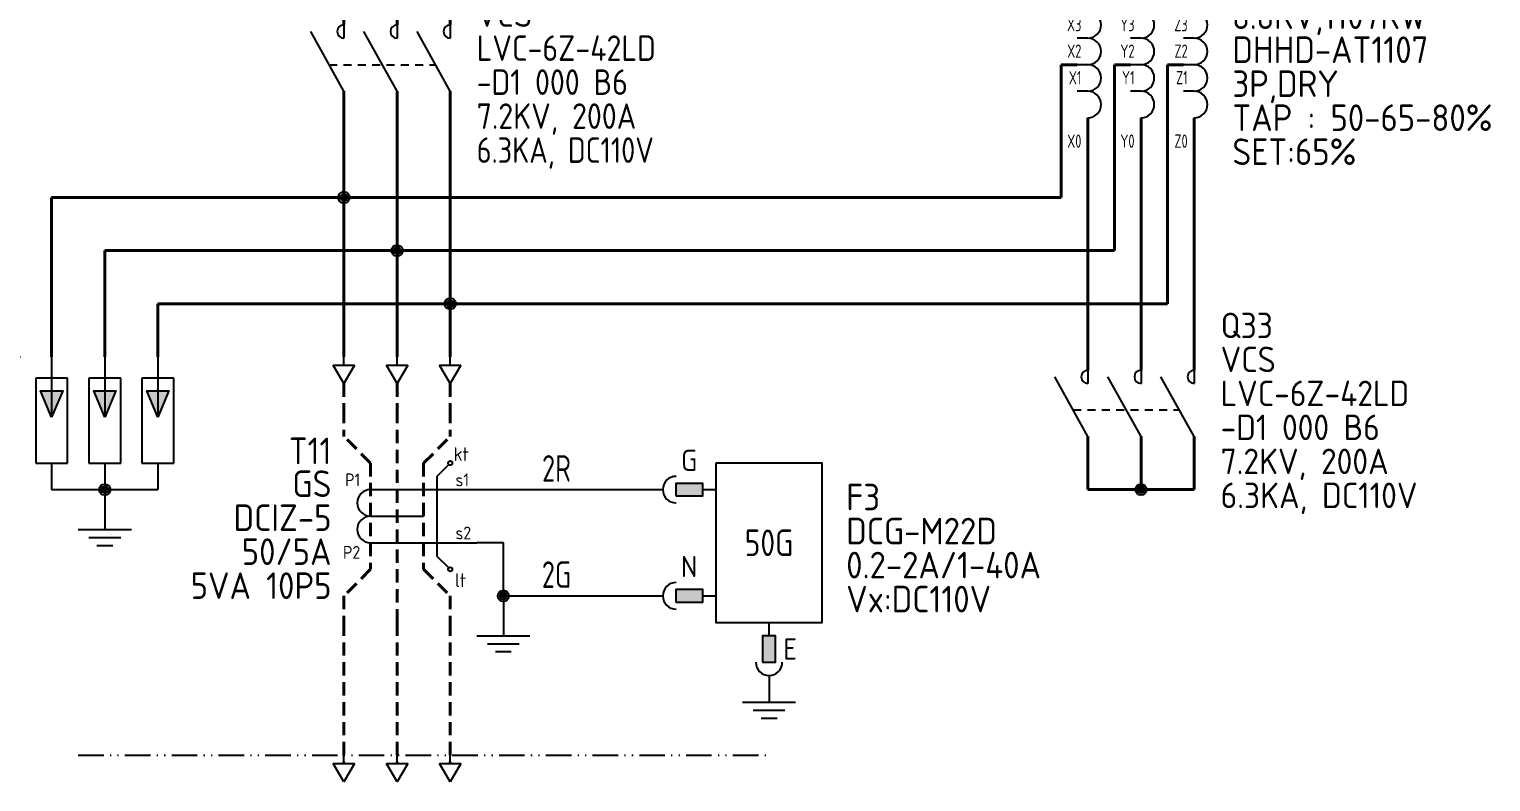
# Model space of a CAD drawing. Header units: millimetres. Extents: x 0 to 556, y 1 to 306.
# Drawn here: x 72.9 to 210.4, y 72.5 to 143.3 of the extents above; entities that cross this region are included whole.
import ezdxf
from ezdxf.enums import TextEntityAlignment as Align

# ---------------------------------------------------------------- set-up
doc = ezdxf.new("R2010")
doc.units = ezdxf.units.MM
for name, pattern in [('ACAD_ISO12W100', [21, 12, -3, 0, -3, 0, -3]), ('HIDDEN', [0.375, 0.25, -0.125]), ('JIS_02_0.7', [1.35, 0.75, -0.6])]:
    doc.linetypes.add(name, pattern=pattern)
doc.layers.add('BUS&POWER CABLE', color=2, linetype='Continuous', lineweight=40)
for name, color, linetype in [('MISC', 7, 'Continuous'), ('SYMS', 7, 'Continuous'), ('TAGS', 7, 'Continuous'), ('TERMS', 7, 'Continuous'), ('WIRE(DEFAULT)', 7, 'Continuous'), ('WIRE_GREEN', 3, 'Continuous'), ('WIREFIXED', 7, 'Continuous')]:
    doc.layers.add(name, color=color, linetype=linetype)
doc.styles.get("Standard").update_dxf_attribs({"font": 'txt.shx', "height": 2.4, "bigfont": 'whgtxt.shx'})
doc.styles.add('WD', font='ISOCP2.shx')
doc.styles.add('WD_IEC', font='ISOCP2.shx', dxfattribs={"width": 1.1, "height": 2.4, "bigfont": 'whgtxt.shx'})

# ---------------------------------------------------------------- blocks, each defined once
blk = doc.blocks.new('VONF2N')
for p, q in [((0, -2.5), (-1, -0.768)), ((-1, -0.768), (1, -0.768)), ((1, -0.768), (0, -2.5))]:
    blk.add_line(p, q)
at = {"flags": 128}
blk.add_lwpolyline([(0, -0.768), (0, 0)], dxfattribs=at)
at = {"lineweight": 0, "flags": 128}
blk.add_lwpolyline([(1, -0.768), (0, -2.5)], dxfattribs=at)
at = {"style": 'WD', "flags": 1}
for tag, p in [('X2TERM01', (0, -0.768)), ('X8TERM02', (0, -2.5))]:
    blk.add_attdef(tag, p, '', height=0.08, dxfattribs=at)
blk = doc.blocks.new('VGND2')
at = {"color": 3}
for p, q in [((0, 0), (0, -1.25)), ((-2.5, -1.25), (2.5, -1.25)), ((-1.5, -2), (1.5, -2)), ((-0.75, -2.75), (0.75, -2.75))]:
    blk.add_line(p, q, dxfattribs=at)
at = {"style": 'WD_IEC'}
for tag, p in [('INST', (-4.14, 0.1)), ('LOC', (-4.14, -3.4))]:
    blk.add_attdef(tag, text='', height=2.5, dxfattribs=at).set_placement(p, align=Align.RIGHT)
at = {"style": 'WD_IEC', "flags": 1}
blk.add_attdef('X2TERM01', (0, 0), '', height=0.32, dxfattribs=at)
at = {"color": 3, "style": 'WD_IEC', "flags": 1}
blk.add_attdef('TAG1', text='', height=2.4, dxfattribs=at).set_placement((-2.47, -6.6), align=Align.RIGHT)
blk = doc.blocks.new('WD_WNH')
at = {"linetype": 'Continuous', "style": 'WD_IEC', "width": 0.8}
blk.add_attdef('WIRENO', text='', height=2.5, dxfattribs=at).set_placement((0, 0.75), align=Align.CENTER)
at = {"style": 'WD_IEC', "flags": 1}
for tag, p in [('W08USER', (0, 0.375)), ('W04USER', (0, 0.875)), ('W05USER', (0, 0.75)), ('W09USER', (0, 0.25)), ('W03USER', (0, 1)), ('W06USER', (0, 0.625)), ('W07USER', (0, 0.5)), ('W02USER', (0, 1.125)), ('W01USER', (0, 1.25)), ('W10USER', (0, 0.125))]:
    blk.add_attdef(tag, text='', height=0.08, dxfattribs=at).set_placement(p, align=Align.CENTER)
blk = doc.blocks.new('WDDOT')
for radius in [0.529, 0.33, 0.164]:
    blk.add_circle((0, 0), radius)
blk = doc.blocks.new('VG21_OCR12_S')
for p, q in [((-12.5, 5), (-10, 5)), ((-6.25, 5), (-5, 5)), ((-12.5, -5), (-10, -5)), ((-6.25, -5), (-5, -5)), ((0, -8.75), (0, -7.5))]:
    blk.add_line(p, q)
for points in [[(-5, 7.5), (-5, -7.5), (5, -7.5), (5, 7.5)], [(-8.75, 4.38), (-8.75, 5.62), (-6.25, 5.62), (-6.25, 4.38)], [(-8.75, -5.62), (-8.75, -4.38), (-6.25, -4.38), (-6.25, -5.62)], [(-0.62, -11.25), (0.62, -11.25), (0.62, -8.75), (-0.62, -8.75)]]:
    blk.add_lwpolyline(points, close=True)
for centre, start, end in [((-8.75, 5), 90, 270), ((-8.75, -5), 90, 270), ((0, -11.25), 180, 0)]:
    blk.add_arc(centre, 1.25, start, end)
for points in [[(-6.25, 4.38), (-8.75, 4.38), (-6.25, 5.62), (-8.75, 5.62)], [(-6.25, -5.62), (-8.75, -5.62), (-6.25, -4.38), (-8.75, -4.38)], [(-0.62, -8.75), (-0.62, -11.25), (0.62, -8.75), (0.62, -11.25)]]:
    blk.add_solid(points)
at = {"linetype": 'Continuous', "style": 'WD'}
for tag, p in [('TERM01', (-6.75, 6.76)), ('TERM02', (-6.75, -3.24))]:
    blk.add_attdef(tag, text='', height=2, dxfattribs=at).set_placement(p, align=Align.RIGHT)
at = {"style": 'WD', "flags": 1}
for tag, p in [('X4TERM01', (-12.5, 5)), ('X4TERM02', (-12.5, -5))]:
    blk.add_attdef(tag, p, '', height=0.32, rotation=90, dxfattribs=at)
at = {"style": 'WD'}
for tag, p in [('TAG1', (7.26, 2.3)), ('RATING11', (7.26, -0.9)), ('RATING1', (7.26, -4.1)), ('RATING2', (7.26, -7.3))]:
    blk.add_attdef(tag, text='', height=2.5, dxfattribs=at).set_placement(p, align=Align.BOTTOM_LEFT)
at = {"style": 'WD', "width": 0.9}
blk.add_attdef('RATING12', text='', height=2.5, dxfattribs=at).set_placement((0, 0), align=Align.MIDDLE_CENTER)
at = {"style": 'WD', "flags": 1}
for tag, p in [('INST', (-5.58, -9.5)), ('LOC', (-5.62, -10.86)), ('CAT', (-5.6, -12.2)), ('FAMILY', (-5.5, -13.59)), ('MFG', (-5.56, -14.99)), ('ASSYCODE', (-5.62, -16.36))]:
    blk.add_attdef(tag, text='', height=1, dxfattribs=at).set_placement(p, align=Align.RIGHT)
at = {"linetype": 'Continuous', "style": 'WD'}
blk.add_attdef('TERM03', (1.34, -11), '', height=2, dxfattribs=at)
at = {"style": 'WD', "flags": 1}
blk.add_attdef('X8TERM03', (0, -12.5), '', height=0.32, dxfattribs=at)
blk = doc.blocks.new('VE11_SA1')
h = blk.add_hatch(color=7)
h.set_gradient(color1=(255, 255, 255), one_color=1, tint=1)
h.paths.add_polyline_path([(0, -5.67), (-1.04, -3.2), (1.04, -3.2)])
for p, q in [((0, 0), (0, -5.67)), ((1.5, -2), (-1.5, -2)), ((-1.5, -2), (-1.5, -10)), ((1.5, -10), (1.5, -2)), ((-1.5, -10), (1.5, -10)), ((0, -10), (0, -11))]:
    blk.add_line(p, q)
blk.add_lwpolyline([(0, -5.67), (-1.04, -3.2), (1.04, -3.2)], close=True)
at = {"style": 'WD_IEC', "width": 1.1}
for tag, p in [('TAG1', (-2.82, 0.58)), ('RATING12', (-2.82, -2.62)), ('RATING11', (-2.82, -5.82)), ('RATING1', (-2.82, -9.02))]:
    blk.add_attdef(tag, text='', height=2.4, dxfattribs=at).set_placement(p, align=Align.MIDDLE_RIGHT)
at = {"flags": 1}
for tag, p, height, style in [('X2TERM01', (0, 0), 0.08, 'WD'), ('INST', (2.18, -5.15), 1, 'WD_IEC'), ('LOC', (2.18, -6.72), 1, 'WD_IEC'), ('FAMILY', (2.13, -8.37), 1, 'WD_IEC'), ('CAT', (2.13, -9.87), 1, 'WD_IEC'), ('X8TERM02', (0, -11), 0.08, 'WD'), ('MFG', (2.18, -11.16), 1, 'WD_IEC'), ('ASSYCODE', (2.18, -12.53), 1, 'WD_IEC')]:
    blk.add_attdef(tag, p, '', height=height, dxfattribs=dict(at, style=style))
blk = doc.blocks.new('VE12_SA1')
h = blk.add_hatch(color=7)
h.set_gradient(color1=(255, 255, 255), one_color=1, tint=1)
h.paths.add_polyline_path([(0, -5.67), (-1.04, -3.2), (1.04, -3.2)])
for p, q in [((0, 0), (0, -5.67)), ((1.5, -2), (-1.5, -2)), ((-1.5, -2), (-1.5, -10)), ((1.5, -10), (1.5, -2)), ((-1.5, -10), (1.5, -10)), ((0, -10), (0, -11))]:
    blk.add_line(p, q)
blk.add_lwpolyline([(0, -5.67), (-1.04, -3.2), (1.04, -3.2)], close=True)
at = {"style": 'WD_IEC', "flags": 1}
for tag, height, p in [('INST', 1, (-2.45, 1.83)), ('LOC', 1, (-2.6, 0.66)), ('TAG2', 2.5, (-2.63, -2.48)), ('RATING1', 2.5, (-2.63, -12.08))]:
    blk.add_attdef(tag, text='', height=height, dxfattribs=at).set_placement(p, align=Align.RIGHT)
at = {"flags": 1}
for tag, p, height, style in [('X2TERM01', (0, 0), 0.08, 'WD'), ('FAMILY', (2.13, -8.37), 1, 'WD_IEC'), ('CAT', (2.13, -9.87), 1, 'WD_IEC'), ('X8TERM02', (0, -11), 0.08, 'WD'), ('MFG', (2.18, -11.16), 1, 'WD_IEC'), ('ASSYCODE', (2.18, -12.53), 1, 'WD_IEC')]:
    blk.add_attdef(tag, p, '', height=height, dxfattribs=dict(at, style=style))
at = {"style": 'WD_IEC', "flags": 1}
for tag, width, p in [('RATING12', 0.8, (-2.63, -5.68)), ('RATING11', 0.78, (-2.63, -8.88))]:
    blk.add_attdef(tag, text='', height=2.5, dxfattribs=dict(at, width=width)).set_placement(p, align=Align.RIGHT)
blk = doc.blocks.new('VA22_VCST1')
at = {"color": 2, "lineweight": 40}
for p, q in [((-5, 6.25), (-5, 3.75)), ((0, 6.25), (0, 3.75)), ((5, 6.25), (5, 3.75)), ((-5, -2.5), (-5, -6.25)), ((0, -2.5), (0, -6.25)), ((5, -2.5), (5, -6.25))]:
    blk.add_line(p, q, dxfattribs=at)
for p, q in [((-5, -2.5), (-8.12, 3.12)), ((-5, 3.75), (-5, 2.5)), ((0, -2.5), (-3.12, 3.12)), ((0, 3.75), (0, 2.5)), ((5, -2.5), (1.88, 3.12)), ((5, 3.75), (5, 2.5))]:
    blk.add_line(p, q)
at = {"linetype": 'JIS_02_0.7'}
blk.add_line((-6.39, 0), (3.61, 0), dxfattribs=at)
for centre in [(-5, 3.12), (0, 3.12), (5, 3.12)]:
    blk.add_arc(centre, 0.625, 90, 270)
at = {"style": 'WD_IEC'}
for tag, p in [('TAG2', (7.49, 7.96)), ('RATING12', (7.49, 4.76)), ('RATING11', (7.49, 1.56)), ('RATING10', (7.49, -1.64)), ('RATING1', (7.49, -4.84)), ('RATING2', (7.49, -8.04))]:
    blk.add_attdef(tag, text='', height=2.4, dxfattribs=at).set_placement(p, align=Align.MIDDLE_LEFT)
at = {"style": 'WD', "flags": 1}
for tag, p, height in [('X2TERM01', (-5, 6.25), 0.08), ('X2TERM02', (0, 6.25), 0.08), ('X2TERM03', (5, 6.25), 0.08), ('X4LINK', (-6.39, 0), 0.01), ('X1LINK', (3.61, 0), 0.01), ('X8TERM04', (-5, -6.25), 0.08), ('X8TERM05', (0, -6.25), 0.08), ('X8TERM06', (5, -6.25), 0.08)]:
    blk.add_attdef(tag, p, '', height=height, dxfattribs=at)
at = {"style": 'WD_IEC', "flags": 1}
for tag, p in [('INST', (-6.99, -4.03)), ('LOC', (-7.02, -5.33)), ('FAMILY', (-6.9, -6.72)), ('WDTAGALT', (-6.95, -8.07))]:
    blk.add_attdef(tag, text='', height=1, dxfattribs=at).set_placement(p, align=Align.RIGHT)
blk = doc.blocks.new('VD11_ZCTT1')
at = {"color": 2, "linetype": 'HIDDEN', "lineweight": 40, "ltscale": 5}
for p, q in [((-5, 10), (-5, 7.5)), ((0, 10), (0, -10)), ((5, 10), (5, 7.5)), ((-2.5, 5), (-5, 7.5)), ((2.5, 5), (5, 7.5)), ((-2.5, 5), (-2.5, -5)), ((2.5, 5), (2.5, -5)), ((-2.5, -5), (-5, -7.5)), ((2.5, -5), (5, -7.5)), ((-5, -7.5), (-5, -10)), ((5, -7.5), (5, -10))]:
    blk.add_line(p, q, dxfattribs=at)
for p, q in [((4.86, 4.86), (3.75, 3.75)), ((3.75, 3.75), (3.75, -3.75)), ((-2.5, 2.5), (7.5, 2.5)), ((-2.5, 0), (2.5, 0)), ((-2.5, -2.5), (7.5, -2.5)), ((3.75, -3.75), (4.86, -4.86))]:
    blk.add_line(p, q)
for centre in [(5, 5), (5, -5)]:
    blk.add_circle(centre, 0.2)
for centre in [(-2.5, 1.25), (-2.5, -1.25)]:
    blk.add_arc(centre, 1.25, 90, 270)
at = {"flags": 1}
for tag, p, height, style in [('X2TERM05', (-5, 10), 0.08, 'WD'), ('X2TERM06', (0, 10), 0.08, 'WD'), ('X2TERM07', (5, 10), 0.08, 'WD'), ('X1TERM03', (7.5, 2.5), 0.08, 'WD'), ('X1TERM04', (7.5, -2.5), 0.08, 'WD'), ('INST', (6.21, -8.81), 1, 'WD_IEC'), ('LOC', (6.21, -10.06), 1, 'WD_IEC'), ('X8TERM08', (-5, -10), 0.08, 'WD'), ('X8TERM09', (0, -10), 0.08, 'WD'), ('X8TERM10', (5, -10), 0.08, 'WD'), ('FAMILY', (6.21, -11.31), 1, 'WD_IEC'), ('CAT', (6.21, -12.81), 1, 'WD_IEC'), ('MFG', (6.26, -14.1), 1, 'WD_IEC'), ('ASSYCODE', (6.26, -15.47), 1, 'WD_IEC'), ('DESC1', (6.2, -16.72), 1, 'WD_IEC'), ('DESC2', (6.2, -17.97), 1, 'WD_IEC'), ('DESC3', (6.2, -19.22), 1, 'WD_IEC')]:
    blk.add_attdef(tag, p, '', height=height, dxfattribs=dict(at, style=style))
at = {"style": 'WD_IEC'}
for tag, p in [('TAG1', (-6.17, 4.9)), ('RATING12', (-6.17, 1.81)), ('RATING11', (-6.17, -1.39)), ('RATING1', (-6.17, -4.59)), ('RATING2', (-6.17, -7.79))]:
    blk.add_attdef(tag, text='', height=2.5, dxfattribs=at).set_placement(p, align=Align.RIGHT)
at = {"linetype": 'Continuous', "style": 'WD'}
for tag, height, p in [('TERM05', 1.3, (5.32, 5.85)), ('TERM03', 1.2, (5.5, 3.42)), ('TERM04', 1.2, (5.5, -1.58)), ('TERM06', 1.3, (5.45, -6.03))]:
    blk.add_attdef(tag, text='', height=height, dxfattribs=at).set_placement(p, align=Align.MIDDLE_LEFT)
for tag, p in [('TERM01', (-3.46, 3.42)), ('TERM02', (-3.46, -3.4))]:
    blk.add_attdef(tag, text='', height=1.2, dxfattribs=at).set_placement(p, align=Align.MIDDLE_RIGHT)
blk = doc.blocks.new('VD61_AUTOTRT1')
at = {"color": 2, "lineweight": 40}
for p, q in [((-5, 10), (-5, 5)), ((0, 10), (0, 5)), ((5, 10), (5, 5)), ((-5, -5), (-5, -10)), ((0, -5), (0, -10)), ((5, -5), (5, -10))]:
    blk.add_line(p, q, dxfattribs=at)
for p, q in [((-5, 2.5), (-6, 2.5)), ((0, 2.5), (-1, 2.5)), ((5, 2.5), (4, 2.5)), ((-5, 0), (-6, 0)), ((0, 0), (-1, 0)), ((5, 0), (4, 0)), ((-5, -2.5), (-6, -2.5)), ((0, -2.5), (-1, -2.5)), ((5, -2.5), (4, -2.5))]:
    blk.add_line(p, q)
for centre in [(-5, 3.75), (0, 3.75), (5, 3.75), (-5, 1.25), (0, 1.25), (5, 1.25), (-5, -1.25), (0, -1.25), (5, -1.25), (-5, -3.75), (0, -3.75), (5, -3.75)]:
    blk.add_arc(centre, 1.25, 270, 90)
at = {"style": 'WD_IEC', "flags": 1}
for tag, p in [('INST', (8.94, 10.62)), ('LOC', (8.98, 9.45))]:
    blk.add_attdef(tag, p, '', height=1, dxfattribs=at)
at = {"flags": 1}
for tag, p in [('X2TERM01', (-5, 10)), ('X2TERM06', (0, 10)), ('X2TERM11', (5, 10)), ('X4TERM02', (-6, 2.5)), ('X4TERM07', (-1, 2.5)), ('X4TERM12', (4, 2.5)), ('X4TERM03', (-6, 0)), ('X4TERM08', (-1, 0)), ('X4TERM13', (4, 0)), ('X4TERM04', (-6, -2.5)), ('X4TERM09', (-1, -2.5)), ('X4TERM14', (4, -2.5)), ('X8TERM05', (-5, -10)), ('X8TERM10', (0, -10)), ('X8TERM15', (5, -10))]:
    blk.add_attdef(tag, p, '', height=0.08, dxfattribs=at)
at = {"style": 'WD_IEC', "width": 0.75}
for tag, p in [('TERM01', (-5.81, 7)), ('TERM06', (-0.81, 7)), ('TERM11', (4.19, 7)), ('TERM02', (-5.61, 3.15)), ('TERM07', (-0.61, 3.15)), ('TERM12', (4.39, 3.15)), ('TERM03', (-5.61, 0.65)), ('TERM08', (-0.61, 0.65)), ('TERM13', (4.39, 0.65)), ('TERM04', (-5.61, -1.85)), ('TERM09', (-0.61, -1.85)), ('TERM14', (4.39, -1.85)), ('TERM05', (-5.61, -7.82)), ('TERM10', (-0.61, -7.82)), ('TERM15', (4.39, -7.82))]:
    blk.add_attdef(tag, text='', height=1.25, dxfattribs=at).set_placement(p, align=Align.RIGHT)
at = {"style": 'WD_IEC'}
for tag, p in [('TAG1', (8.6, 6.45)), ('RATING1', (8.6, 3.36)), ('RATING11', (8.6, 0.16)), ('RATING2', (8.6, -3.04)), ('RATING3', (8.6, -6.24)), ('RATING4', (8.6, -9.44)), ('DESC1', (8.6, -12.64))]:
    blk.add_attdef(tag, p, '', height=2.5, dxfattribs=at)
at = {"style": 'WD_IEC', "flags": 1}
for tag, p in [('FAMILY', (-6.92, -10.38)), ('CAT', (-6.92, -11.88)), ('MFG', (-6.87, -13.16)), ('ASSYCODE', (-6.87, -14.53))]:
    blk.add_attdef(tag, text='', height=1, dxfattribs=at).set_placement(p, align=Align.RIGHT)

msp = doc.modelspace()

# ---------------------------------------------------------------- linework, layer by layer
at = {"linetype": 'ACAD_ISO12W100', "ltscale": 0.2}
msp.add_line((77.5, 75), (142.5, 75), dxfattribs=at)
at = {"layer": 'BUS&POWER CABLE'}
for p, q in [((170, 140), (170, 127.5)), ((170, 140), (171.5, 140)), ((175, 140), (175, 122.5)), ((176.5, 140), (175, 140)), ((180, 140), (180, 117.5)), ((180, 140), (181.5, 140)), ((102.5, 133.75), (102.5, 127.5)), ((107.5, 133.75), (107.5, 122.5)), ((112.5, 133.75), (112.5, 117.5)), ((172.5, 130), (172.5, 113.75)), ((177.5, 130), (177.5, 113.75)), ((182.5, 130), (182.5, 113.75)), ((102.5, 127.5), (170, 127.5)), ((102.5, 127.5), (102.5, 112.5)), ((107.5, 122.5), (175, 122.5)), ((107.5, 122.5), (107.5, 112.5)), ((112.5, 117.5), (180, 117.5)), ((112.5, 117.5), (112.5, 112.5)), ((112.5, 117.5), (112.5, 115)), ((172.5, 101.25), (172.5, 100)), ((177.5, 100), (177.5, 101.25)), ((182.5, 100), (182.5, 101.25)), ((172.5, 100), (177.5, 100)), ((177.5, 100), (182.5, 100))]:
    msp.add_line(p, q, dxfattribs=at)
at = {"layer": 'BUS&POWER CABLE', "linetype": 'Continuous'}
for p, q in [((102.5, 127.5), (75, 127.5)), ((75, 127.5), (75, 112.5)), ((107.5, 122.5), (80, 122.5)), ((80, 122.5), (80, 112.5)), ((112.5, 117.5), (85, 117.5)), ((85, 117.5), (85, 112.5))]:
    msp.add_line(p, q, dxfattribs=at)
at = {"layer": 'BUS&POWER CABLE', "linetype": 'HIDDEN', "ltscale": 5}
for p, q in [((102.5, 110), (102.5, 107.5)), ((107.5, 110), (107.5, 107.5)), ((112.5, 110), (112.5, 107.5)), ((102.5, 87.5), (102.5, 74.23)), ((107.5, 87.5), (107.5, 74.23)), ((112.5, 87.5), (112.5, 74.23))]:
    msp.add_line(p, q, dxfattribs=at)
at = {"layer": 'WIRE(DEFAULT)'}
for p, q in [((115, 100), (130, 100)), ((152.5, 100), (152.5, 100)), ((117.5, 95), (115, 95)), ((117.5, 90), (117.5, 95)), ((117.5, 90), (130, 90)), ((117.5, 90), (117.5, 87.5))]:
    msp.add_line(p, q, dxfattribs=at)
at = {"layer": 'WIRE_GREEN', "linetype": 'Continuous'}
for p, q in [((75, 101.5), (75, 100)), ((80, 101.5), (80, 100)), ((85, 101.5), (85, 100)), ((75, 100), (85, 100)), ((80, 100), (80, 97.5))]:
    msp.add_line(p, q, dxfattribs=at)
at = {"layer": 'WIRE_GREEN'}
msp.add_line((142.5, 82.5), (142.5, 81.25), dxfattribs=at)

# ---------------------------------------------------------------- block references
at = {"layer": 'SYMS'}
ref = msp.add_blockref('VD61_AUTOTRT1', (177.5, 140), dxfattribs=at)
ref.add_attrib('TERM15', 'Z0', dxfattribs={"layer": 'TERMS', "height": 1.25, "style": 'WD_IEC', "width": 0.75}).set_placement((181.89, 132.18), align=Align.RIGHT)
ref.add_attrib('TERM10', 'Y0', dxfattribs={"layer": 'TERMS', "height": 1.25, "style": 'WD_IEC', "width": 0.75}).set_placement((176.89, 132.18), align=Align.RIGHT)
ref.add_attrib('TERM05', 'X0', dxfattribs={"layer": 'TERMS', "height": 1.25, "style": 'WD_IEC', "width": 0.75}).set_placement((171.89, 132.18), align=Align.RIGHT)
ref.add_attrib('TERM14', 'Z1', dxfattribs={"layer": 'TERMS', "height": 1.25, "style": 'WD_IEC', "width": 0.75}).set_placement((181.89, 138.15), align=Align.RIGHT)
ref.add_attrib('TERM09', 'Y1', dxfattribs={"layer": 'TERMS', "height": 1.25, "style": 'WD_IEC', "width": 0.75}).set_placement((176.89, 138.15), align=Align.RIGHT)
ref.add_attrib('TERM04', 'X1', dxfattribs={"layer": 'TERMS', "height": 1.25, "style": 'WD_IEC', "width": 0.75}).set_placement((171.89, 138.15), align=Align.RIGHT)
ref.add_attrib('TERM08', 'Y2', dxfattribs={"layer": 'TERMS', "height": 1.25, "style": 'WD_IEC', "width": 0.75}).set_placement((176.89, 140.65), align=Align.RIGHT)
ref.add_attrib('TERM03', 'X2', dxfattribs={"layer": 'TERMS', "height": 1.25, "style": 'WD_IEC', "width": 0.75}).set_placement((171.89, 140.65), align=Align.RIGHT)
ref.add_attrib('TERM13', 'Z2', dxfattribs={"layer": 'TERMS', "height": 1.25, "style": 'WD_IEC', "width": 0.75}).set_placement((181.89, 140.65), align=Align.RIGHT)
ref.add_attrib('TERM12', 'Z3', dxfattribs={"layer": 'TERMS', "height": 1.25, "style": 'WD_IEC', "width": 0.75}).set_placement((181.89, 143.15), align=Align.RIGHT)
ref.add_attrib('TERM07', 'Y3', dxfattribs={"layer": 'TERMS', "height": 1.25, "style": 'WD_IEC', "width": 0.75}).set_placement((176.89, 143.15), align=Align.RIGHT)
ref.add_attrib('TERM02', 'X3', dxfattribs={"layer": 'TERMS', "height": 1.25, "style": 'WD_IEC', "width": 0.75}).set_placement((171.89, 143.15), align=Align.RIGHT)
ref.add_attrib('TERM01', 'U', dxfattribs={"layer": 'TERMS', "height": 1.25, "style": 'WD_IEC', "width": 0.75}).set_placement((171.69, 147), align=Align.RIGHT)
ref.add_attrib('TERM06', 'V', dxfattribs={"layer": 'TERMS', "height": 1.25, "style": 'WD_IEC', "width": 0.75}).set_placement((176.69, 147), align=Align.RIGHT)
ref.add_attrib('TERM11', 'W', dxfattribs={"layer": 'TERMS', "height": 1.25, "style": 'WD_IEC', "width": 0.75}).set_placement((181.69, 147), align=Align.RIGHT)
ref.add_attrib('RATING4', 'SET:65%', (186.1, 130.56), dxfattribs={"layer": 'MISC', "height": 2.5, "style": 'WD_IEC'})
ref.add_attrib('RATING3', 'TAP : 50-65-80%', (186.1, 133.76), dxfattribs={"layer": 'MISC', "height": 2.5, "style": 'WD_IEC'})
ref.add_attrib('RATING2', '3P,DRY', (186.1, 136.96), dxfattribs={"layer": 'MISC', "height": 2.5, "style": 'WD_IEC'})
ref.add_attrib('RATING11', 'DHHD-AT1107', (186.1, 140.16), dxfattribs={"layer": 'MISC', "height": 2.5, "style": 'WD_IEC'})
ref.add_attrib('RATING1', '6.6KV,1107KW', (186.1, 143.36), dxfattribs={"layer": 'MISC', "height": 2.5, "style": 'WD_IEC'})
ref.add_attrib('TAG1', 'T41', (186.1, 146.45), dxfattribs={"layer": 'TAGS', "height": 2.5, "style": 'WD_IEC'})
ref = msp.add_blockref('VA22_VCST1', (107.5, 140), dxfattribs=at)
ref.add_attrib('RATING2', '6.3KA, DC110V', dxfattribs={"layer": 'MISC', "height": 2.4, "style": 'WD_IEC', "width": 0.9}).set_placement((114.99, 131.96), align=Align.MIDDLE_LEFT)
ref.add_attrib('RATING1', '7.2KV, 200A', dxfattribs={"layer": 'MISC', "height": 2.4, "style": 'WD_IEC', "width": 0.95}).set_placement((114.99, 135.16), align=Align.MIDDLE_LEFT)
ref.add_attrib('RATING10', '-D1 000 B6', dxfattribs={"layer": 'MISC', "height": 2.4, "style": 'WD_IEC', "width": 0.95}).set_placement((114.99, 138.36), align=Align.MIDDLE_LEFT)
ref.add_attrib('RATING11', 'LVC-6Z-42LD', dxfattribs={"layer": 'MISC', "height": 2.4, "style": 'WD_IEC', "width": 0.95}).set_placement((114.99, 141.56), align=Align.MIDDLE_LEFT)
ref.add_attrib('RATING12', 'VCS', dxfattribs={"layer": 'MISC', "height": 2.4, "style": 'WD_IEC'}).set_placement((114.99, 144.76), align=Align.MIDDLE_LEFT)
ref.add_attrib('TAG2', 'Q32', dxfattribs={"layer": 'TAGS', "height": 2.4, "style": 'WD_IEC'}).set_placement((114.99, 147.96), align=Align.MIDDLE_LEFT)
at = {"layer": 'SYMS', "linetype": 'Continuous'}
for name, p in [('WDDOT', (102.5, 127.5)), ('WDDOT', (107.5, 122.5)), ('WDDOT', (112.5, 117.5)), ('VE12_SA1', (80, 112.5)), ('VE12_SA1', (85, 112.5)), ('VONF2N', (102.5, 112.5)), ('VONF2N', (107.5, 112.5)), ('VONF2N', (112.5, 112.5)), ('WDDOT', (80, 100)), ('VGND2', (80, 97.5))]:
    msp.add_blockref(name, p, dxfattribs=at)
at = {"layer": 'SYMS'}
ref = msp.add_blockref('VA22_VCST1', (177.5, 107.5), dxfattribs=at)
ref.add_attrib('RATING2', '6.3KA, DC110V', dxfattribs={"layer": 'MISC', "height": 2.4, "style": 'WD_IEC'}).set_placement((184.99, 99.46), align=Align.MIDDLE_LEFT)
ref.add_attrib('RATING1', '7.2KV, 200A', dxfattribs={"layer": 'MISC', "height": 2.4, "style": 'WD_IEC'}).set_placement((184.99, 102.66), align=Align.MIDDLE_LEFT)
ref.add_attrib('RATING10', '-D1 000 B6', dxfattribs={"layer": 'MISC', "height": 2.4, "style": 'WD_IEC'}).set_placement((184.99, 105.86), align=Align.MIDDLE_LEFT)
ref.add_attrib('RATING11', 'LVC-6Z-42LD', dxfattribs={"layer": 'MISC', "height": 2.4, "style": 'WD_IEC'}).set_placement((184.99, 109.06), align=Align.MIDDLE_LEFT)
ref.add_attrib('RATING12', 'VCS', dxfattribs={"layer": 'MISC', "height": 2.4, "style": 'WD_IEC'}).set_placement((184.99, 112.26), align=Align.MIDDLE_LEFT)
ref.add_attrib('TAG2', 'Q33', dxfattribs={"layer": 'TAGS', "height": 2.4, "style": 'WD_IEC'}).set_placement((184.99, 115.46), align=Align.MIDDLE_LEFT)
at = {"layer": 'SYMS', "linetype": 'Continuous'}
ref = msp.add_blockref('VE11_SA1', (75, 112.5), dxfattribs=at)
ref.add_attrib('RATING1', '6KV,5KA', dxfattribs={"layer": 'MISC', "height": 2.4, "style": 'WD_IEC', "width": 1.1}).set_placement((72.18, 103.48), align=Align.MIDDLE_RIGHT)
ref.add_attrib('RATING11', 'UNS0604-AFDV1AA1', dxfattribs={"layer": 'MISC', "height": 2.4, "style": 'WD_IEC', "width": 1.1}).set_placement((72.18, 106.68), align=Align.MIDDLE_RIGHT)
ref.add_attrib('RATING12', 'SURGE ARRESTER', dxfattribs={"layer": 'MISC', "height": 2.4, "style": 'WD_IEC', "width": 1.1}).set_placement((72.18, 109.88), align=Align.MIDDLE_RIGHT)
ref.add_attrib('TAG1', 'F4', dxfattribs={"layer": 'TAGS', "height": 2.4, "style": 'WD_IEC', "width": 1.1}).set_placement((72.18, 113.08), align=Align.MIDDLE_RIGHT)
ref = msp.add_blockref('VD11_ZCTT1', (107.5, 97.5), dxfattribs=at)
ref.add_attrib('TERM02', 'P2', dxfattribs={"layer": 'TERMS', "linetype": 'Continuous', "height": 1.2, "style": 'WD'}).set_placement((104.04, 94.1), align=Align.MIDDLE_RIGHT)
ref.add_attrib('TERM01', 'P1', dxfattribs={"layer": 'TERMS', "linetype": 'Continuous', "height": 1.2, "style": 'WD'}).set_placement((104.04, 100.92), align=Align.MIDDLE_RIGHT)
ref.add_attrib('TERM04', 's2', dxfattribs={"layer": 'TERMS', "linetype": 'Continuous', "height": 1.2, "style": 'WD'}).set_placement((113, 95.92), align=Align.MIDDLE_LEFT)
ref.add_attrib('TERM06', 'lt', dxfattribs={"layer": 'TERMS', "linetype": 'Continuous', "height": 1.3, "style": 'WD'}).set_placement((112.95, 91.47), align=Align.MIDDLE_LEFT)
ref.add_attrib('TERM05', 'kt', dxfattribs={"layer": 'TERMS', "linetype": 'Continuous', "height": 1.3, "style": 'WD'}).set_placement((112.82, 103.35), align=Align.MIDDLE_LEFT)
ref.add_attrib('TERM03', 's1', dxfattribs={"layer": 'TERMS', "linetype": 'Continuous', "height": 1.2, "style": 'WD'}).set_placement((113, 100.92), align=Align.MIDDLE_LEFT)
ref.add_attrib('RATING2', '5VA 10P5', dxfattribs={"layer": 'MISC', "height": 2.5, "style": 'WD_IEC'}).set_placement((101.33, 89.71), align=Align.RIGHT)
ref.add_attrib('RATING1', '50/5A', dxfattribs={"layer": 'MISC', "height": 2.5, "style": 'WD_IEC'}).set_placement((101.33, 92.91), align=Align.RIGHT)
ref.add_attrib('RATING11', 'DCIZ-5', dxfattribs={"layer": 'MISC', "height": 2.5, "style": 'WD_IEC'}).set_placement((101.33, 96.11), align=Align.RIGHT)
ref.add_attrib('RATING12', 'GS', dxfattribs={"layer": 'MISC', "height": 2.5, "style": 'WD_IEC'}).set_placement((101.33, 99.31), align=Align.RIGHT)
ref.add_attrib('TAG1', 'T11', dxfattribs={"layer": 'TAGS', "height": 2.5, "style": 'WD_IEC'}).set_placement((101.33, 102.4), align=Align.RIGHT)
at = {"layer": 'SYMS'}
ref = msp.add_blockref('VG21_OCR12_S', (142.5, 95), dxfattribs=at)
ref.add_attrib('RATING2', 'Vx:DC110V', dxfattribs={"layer": 'MISC', "height": 2.5, "style": 'WD'}).set_placement((149.76, 87.7), align=Align.BOTTOM_LEFT)
ref.add_attrib('RATING1', '0.2-2A/1-40A', dxfattribs={"layer": 'MISC', "height": 2.5, "style": 'WD'}).set_placement((149.76, 90.9), align=Align.BOTTOM_LEFT)
ref.add_attrib('RATING11', 'DCG-M22D', dxfattribs={"layer": 'MISC', "height": 2.5, "style": 'WD'}).set_placement((149.76, 94.1), align=Align.BOTTOM_LEFT)
ref.add_attrib('TAG1', 'F3', dxfattribs={"layer": 'TAGS', "height": 2.5, "style": 'WD'}).set_placement((149.76, 97.3), align=Align.BOTTOM_LEFT)
ref.add_attrib('TERM02', 'N', dxfattribs={"layer": 'TERMS', "linetype": 'Continuous', "height": 2, "style": 'WD'}).set_placement((135.75, 91.76), align=Align.RIGHT)
ref.add_attrib('TERM01', 'G', dxfattribs={"layer": 'TERMS', "linetype": 'Continuous', "height": 2, "style": 'WD'}).set_placement((135.75, 101.76), align=Align.RIGHT)
ref.add_attrib('TERM03', 'E', (143.84, 84), dxfattribs={"layer": 'TERMS', "linetype": 'Continuous', "height": 2, "style": 'WD'})
ref.add_attrib('RATING12', '50G', dxfattribs={"layer": 'MISC', "height": 2.5, "style": 'WD', "width": 0.9}).set_placement((142.5, 95), align=Align.MIDDLE_CENTER)
for name, p in [('WDDOT', (177.5, 100)), ('WDDOT', (117.5, 90)), ('VGND2', (117.5, 87.5)), ('VGND2', (142.5, 81.25))]:
    msp.add_blockref(name, p, dxfattribs=at)
at = {"layer": 'SYMS', "linetype": 'ACAD_ISO12W100'}
for p in [(102.5, 75), (107.5, 75), (112.5, 75)]:
    msp.add_blockref('VONF2N', p, dxfattribs=at)
at = {"layer": 'WIREFIXED'}
ref = msp.add_blockref('WD_WNH', (122.5, 100), dxfattribs=at)
ref.add_attrib('WIRENOF', '2R', dxfattribs={"linetype": 'Continuous', "height": 2.5, "style": 'WD_IEC', "width": 0.8}).set_placement((122.5, 100.75), align=Align.CENTER)
ref = msp.add_blockref('WD_WNH', (122.5, 90), dxfattribs=at)
ref.add_attrib('WIRENOF', '2G', dxfattribs={"linetype": 'Continuous', "height": 2.5, "style": 'WD_IEC', "width": 0.8}).set_placement((122.5, 90.75), align=Align.CENTER)

doc.saveas('drawing.dxf')
